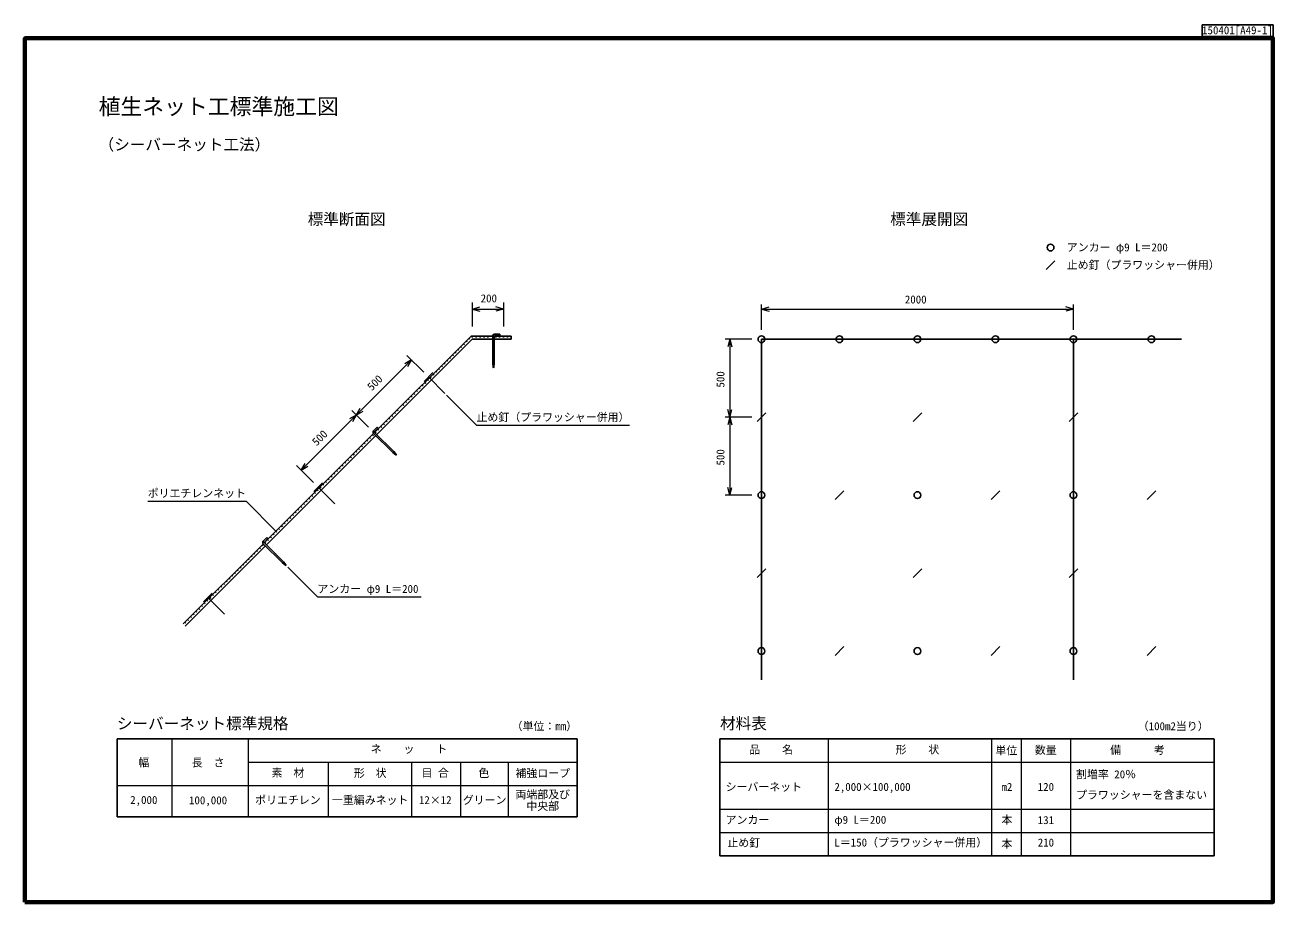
# Model space of a CAD drawing. Units: millimetres, scale not verified. Extents: x 200 to 8201, y 200 to 5825.
import ezdxf
from ezdxf.enums import TextEntityAlignment as Align

# ---------------------------------------------------------------- set-up
doc = ezdxf.new("R2010")
doc.units = ezdxf.units.MM
doc.header["$LTSCALE"] = 20
for name, color, linetype, lineweight in [('C-DOC', 3, 'Continuous', 25), ('C-MTR-FRAM', 5, 'Continuous', 25), ('C-MTR-LINE', 5, 'Continuous', 13), ('C-STR', 7, 'Continuous', 25), ('C-STR-DIM', 1, 'Continuous', 13), ('C-STR-HTXT', 1, 'Continuous', 13), ('C-STR-TXT', 7, 'Continuous', 25), ('C-TTL', 2, 'Continuous', 70)]:
    doc.layers.add(name, color=color, linetype=linetype, lineweight=lineweight)
doc.layers.add('C-MTR-TXT', color=5, linetype='Continuous')
doc.layers.add('C-TTL-TXT', color=5, linetype='Continuous')
doc.styles.add('ＭＳ ゴシック', font='')
doc.styles.get('ＭＳ ゴシック').set_extended_font_data('MS Gothic')

msp = doc.modelspace()

# ---------------------------------------------------------------- linework, layer by layer
at = {"layer": 'C-DOC'}
for p, q in [((7745.89, 5824.96), (7745.89, 5749.96)), ((8200.89, 5824.96), (7745.89, 5824.96)), ((8200.89, 5749.96), (8200.89, 5824.96)), ((7745.89, 5749.96), (8200.89, 5749.96))]:
    msp.add_line(p, q, dxfattribs=at)
at = {"layer": 'C-MTR-FRAM'}
for p, q in [((790.25, 746.56), (790.25, 1246.56)), ((790.25, 1246.56), (3739.85, 1246.56)), ((3739.85, 1246.56), (3739.85, 746.56)), ((4655.58, 1246.56), (4655.58, 496.56)), ((4655.58, 1246.56), (7823.67, 1246.56)), ((7823.67, 1244.56), (7823.67, 496.56)), ((790.25, 746.56), (3739.85, 746.56)), ((4655.58, 496.56), (7823.67, 496.56))]:
    msp.add_line(p, q, dxfattribs=at)
at = {"layer": 'C-MTR-LINE'}
for p, q in [((1141.57, 1246.56), (1141.57, 746.56)), ((1630.67, 1246.56), (1630.67, 746.56)), ((5348.58, 1246.56), (5348.58, 496.56)), ((6396.02, 1246.56), (6396.02, 494.56)), ((6586.02, 1246.56), (6586.02, 494.56)), ((6901.58, 1246.56), (6901.58, 494.56)), ((1630.67, 1096.56), (3739.85, 1096.56)), ((2143.86, 1096.56), (2143.86, 746.56)), ((2677.67, 1096.56), (2677.67, 746.56)), ((2992.23, 1096.56), (2992.23, 746.56)), ((3299.49, 746.56), (3299.49, 1096.56)), ((4655.58, 1096.56), (7823.67, 1096.56)), ((790.25, 946.56), (3739.85, 946.56)), ((4655.58, 796.56), (7823.67, 796.56)), ((4655.58, 646.56), (7823.67, 646.56))]:
    msp.add_line(p, q, dxfattribs=at)
at = {"layer": 'C-STR'}
for p, q in [((3210.4, 3841.38), (3243.35, 3841.38)), ((3243.35, 3831.76), (3243.35, 3841.38)), ((2441.68, 3211.62), (3059.6, 3829.53)), ((2455.83, 3197.48), (3067.88, 3809.53)), ((2999.4, 3756.41), (2992.94, 3762.88)), ((3017.08, 3774.09), (3010.62, 3780.55)), ((3034.76, 3791.77), (3028.3, 3798.23)), ((3052.44, 3809.45), (3045.97, 3815.91)), ((3059.6, 3829.53), (3198.88, 3829.53)), ((3067.88, 3820.39), (3067.88, 3829.53)), ((3067.88, 3809.53), (3198.88, 3809.53)), ((3092.88, 3820.39), (3092.88, 3829.53)), ((3117.88, 3820.39), (3117.88, 3829.53)), ((3142.88, 3820.39), (3142.88, 3829.53)), ((3167.88, 3820.39), (3167.88, 3829.53)), ((3198.88, 3832.49), (3198.88, 3656.78)), ((3207.88, 3826.78), (3207.88, 3656.78)), ((3207.88, 3809.53), (3317.88, 3809.53)), ((3208.71, 3829.53), (3317.88, 3829.53)), ((3243.35, 3831.76), (3213.29, 3831.76)), ((3217.88, 3820.39), (3217.88, 3829.53)), ((3242.88, 3820.39), (3242.88, 3829.53)), ((3267.88, 3820.39), (3267.88, 3829.53)), ((3292.88, 3820.39), (3292.88, 3829.53)), ((3317.88, 3809.53), (3317.88, 3829.53)), ((7613.88, 3809.53), (4921.46, 3809.53)), ((4921.46, 3809.53), (4921.46, 1625.26)), ((6921.46, 3809.53), (6921.46, 1625.26)), ((2928.69, 3685.7), (2922.23, 3692.16)), ((2946.37, 3703.38), (2939.91, 3709.84)), ((2964.05, 3721.06), (2957.59, 3727.52)), ((2981.73, 3738.74), (2975.26, 3745.2)), ((2840.3, 3597.31), (2833.84, 3603.78)), ((2857.98, 3614.99), (2851.52, 3621.45)), ((2875.66, 3632.67), (2869.2, 3639.13)), ((2893.34, 3650.35), (2886.88, 3656.81)), ((2911.02, 3668.03), (2904.55, 3674.49)), ((3201.88, 3631.78), (3198.88, 3656.78)), ((3201.88, 3631.78), (3203.38, 3626.78)), ((3203.38, 3626.78), (3204.88, 3631.78)), ((3204.88, 3631.78), (3207.88, 3656.78)), ((2814.89, 3595.83), (2758.33, 3539.26)), ((2769.59, 3526.6), (2763.13, 3533.07)), ((2787.27, 3544.28), (2780.81, 3550.74)), ((2892.68, 3461.48), (2786.61, 3567.54)), ((2804.95, 3561.96), (2798.49, 3568.42)), ((2822.63, 3579.64), (2816.17, 3586.1)), ((2681.21, 3438.22), (2674.74, 3444.68)), ((2698.88, 3455.89), (2692.42, 3462.35)), ((2716.56, 3473.57), (2710.1, 3480.03)), ((2734.24, 3491.25), (2727.78, 3497.71)), ((2751.92, 3508.93), (2745.45, 3515.39)), ((2628.17, 3385.18), (2621.71, 3391.64)), ((2645.85, 3402.86), (2639.39, 3409.32)), ((2663.53, 3420.54), (2657.07, 3427)), ((2522.11, 3279.12), (2515.64, 3285.58)), ((2539.78, 3296.79), (2533.32, 3303.26)), ((2557.46, 3314.47), (2551, 3320.93)), ((2575.14, 3332.15), (2568.68, 3338.61)), ((2592.82, 3349.83), (2586.36, 3356.29)), ((4893.18, 3281.25), (4949.74, 3337.81)), ((5893.18, 3281.25), (5949.74, 3337.81)), ((6893.18, 3281.25), (6949.74, 3337.81)), ((1735.28, 2505.21), (2435.32, 3205.25)), ((2433.06, 3207.51), (2557.35, 3083.3)), ((2434.92, 3221.94), (2458.21, 3245.24)), ((2443.46, 3209.84), (2563.71, 3089.67)), ((2465.01, 3238.45), (2443.76, 3217.19)), ((2451.4, 3208.41), (2444.93, 3214.87)), ((2465.01, 3238.45), (2458.21, 3245.24)), ((2469.07, 3226.08), (2462.61, 3232.55)), ((2486.75, 3243.76), (2480.29, 3250.22)), ((2504.43, 3261.44), (2497.97, 3267.9)), ((1748.72, 2490.37), (2449.47, 3191.12)), ((2363.01, 3120.02), (2356.55, 3126.48)), ((2380.68, 3137.7), (2374.22, 3144.16)), ((2398.36, 3155.37), (2391.9, 3161.83)), ((2416.04, 3173.05), (2409.58, 3179.51)), ((2433.72, 3190.73), (2427.26, 3197.19)), ((2292.3, 3049.31), (2285.84, 3055.77)), ((2309.97, 3066.98), (2303.51, 3073.45)), ((2327.65, 3084.66), (2321.19, 3091.12)), ((2345.33, 3102.34), (2338.87, 3108.8)), ((2577.15, 3067.75), (2557.35, 3083.3)), ((2579.27, 3069.87), (2563.71, 3089.67)), ((2577.15, 3067.75), (2581.75, 3065.28)), ((2581.75, 3065.28), (2579.27, 3069.87)), ((2203.91, 2960.92), (2197.45, 2967.38)), ((2221.59, 2978.6), (2215.12, 2985.06)), ((2239.26, 2996.27), (2232.8, 3002.74)), ((2256.94, 3013.95), (2250.48, 3020.41)), ((2274.62, 3031.63), (2268.16, 3038.09)), ((2107.79, 2888.72), (2051.22, 2832.15)), ((2133.2, 2890.21), (2126.74, 2896.67)), ((2150.88, 2907.89), (2144.41, 2914.35)), ((2168.55, 2925.56), (2162.09, 2932.02)), ((2186.23, 2943.24), (2179.77, 2949.7)), ((2044.81, 2801.82), (2038.35, 2808.28)), ((2062.49, 2819.5), (2056.03, 2825.96)), ((2080.16, 2837.17), (2073.7, 2843.64)), ((2185.57, 2754.37), (2079.5, 2860.44)), ((2097.84, 2854.85), (2091.38, 2861.31)), ((2115.52, 2872.53), (2109.06, 2878.99)), ((5393.18, 2781.25), (5449.74, 2837.81)), ((6393.18, 2781.25), (6449.74, 2837.81)), ((7393.18, 2781.25), (7449.74, 2837.81)), ((1974.1, 2731.11), (1967.64, 2737.57)), ((1991.78, 2748.79), (1985.31, 2755.25)), ((2009.45, 2766.46), (2002.99, 2772.93)), ((2027.13, 2784.14), (2020.67, 2790.6)), ((1885.71, 2642.72), (1879.25, 2649.18)), ((1903.39, 2660.4), (1896.93, 2666.86)), ((1921.07, 2678.08), (1914.6, 2684.54)), ((1938.74, 2695.75), (1932.28, 2702.22)), ((1956.42, 2713.43), (1949.96, 2719.89)), ((1797.32, 2554.33), (1790.86, 2560.79)), ((1815, 2572.01), (1808.54, 2578.47)), ((1832.68, 2589.69), (1826.22, 2596.15)), ((1850.35, 2607.37), (1843.89, 2613.83)), ((1868.03, 2625.04), (1861.57, 2631.5)), ((1213.35, 1983.29), (1728.21, 2498.15)), ((1227.49, 1969.14), (1742.36, 2484.01)), ((1726.61, 2483.62), (1720.15, 2490.08)), ((1725.95, 2500.4), (1850.24, 2376.19)), ((1727.81, 2514.83), (1751.1, 2538.14)), ((1736.36, 2502.73), (1856.6, 2382.56)), ((1757.9, 2531.34), (1736.65, 2510.08)), ((1744.29, 2501.3), (1737.83, 2507.76)), ((1757.9, 2531.34), (1751.1, 2538.14)), ((1761.97, 2518.98), (1755.51, 2525.44)), ((1779.64, 2536.65), (1773.18, 2543.12)), ((1638.22, 2395.23), (1631.76, 2401.69)), ((1655.9, 2412.91), (1649.44, 2419.37)), ((1673.58, 2430.59), (1667.12, 2437.05)), ((1691.26, 2448.27), (1684.79, 2454.73)), ((1708.93, 2465.94), (1702.47, 2472.41)), ((1567.51, 2324.52), (1561.05, 2330.98)), ((1585.19, 2342.2), (1578.73, 2348.66)), ((1602.87, 2359.88), (1596.41, 2366.34)), ((1620.55, 2377.56), (1614.08, 2384.02)), ((1870.04, 2360.64), (1850.24, 2376.19)), ((1872.16, 2362.77), (1856.6, 2382.56)), ((1870.04, 2360.64), (1874.64, 2358.17)), ((1874.64, 2358.17), (1872.16, 2362.77)), ((4893.18, 2281.25), (4949.74, 2337.81)), ((5893.18, 2281.25), (5949.74, 2337.81)), ((6893.18, 2281.25), (6949.74, 2337.81)), ((1479.12, 2236.13), (1472.66, 2242.6)), ((1496.8, 2253.81), (1490.34, 2260.27)), ((1514.48, 2271.49), (1508.02, 2277.95)), ((1532.16, 2289.17), (1525.7, 2295.63)), ((1549.83, 2306.84), (1543.37, 2313.31)), ((1400.68, 2181.61), (1344.11, 2125.04)), ((1408.41, 2165.42), (1401.95, 2171.88)), ((1426.09, 2183.1), (1419.63, 2189.56)), ((1443.77, 2200.78), (1437.31, 2207.24)), ((1461.45, 2218.46), (1454.98, 2224.92)), ((1320.02, 2077.04), (1313.56, 2083.5)), ((1337.7, 2094.71), (1331.24, 2101.17)), ((1355.38, 2112.39), (1348.92, 2118.85)), ((1373.06, 2130.07), (1366.6, 2136.53)), ((1478.46, 2047.26), (1372.4, 2153.33)), ((1390.74, 2147.75), (1384.27, 2154.21)), ((1249.31, 2006.32), (1242.85, 2012.79)), ((1266.99, 2024), (1260.53, 2030.46)), ((1284.67, 2041.68), (1278.21, 2048.14)), ((1302.35, 2059.36), (1295.89, 2065.82)), ((1231.64, 1988.65), (1225.17, 1995.11)), ((5393.18, 1781.25), (5449.74, 1837.81)), ((6393.18, 1781.25), (6449.74, 1837.81)), ((7393.18, 1781.25), (7449.74, 1837.81))]:
    msp.add_line(p, q, dxfattribs=at)
for centre in [(4921.46, 3809.53), (5421.46, 3809.53), (5921.46, 3809.53), (6421.46, 3809.53), (6921.46, 3809.53), (7421.46, 3809.53), (4921.46, 2809.53), (5921.46, 2809.53), (6921.46, 2809.53), (4921.46, 1809.53), (5921.46, 1809.53), (6921.46, 1809.53)]:
    msp.add_circle(centre, 22, dxfattribs=at)
for centre, radius, start, end in [((3210.56, 3829.26), 12.12, 90.74558, 164.52089), ((3212.88, 3826.78), 5, 85.32404, 180), ((2443.6, 3213.49), 12.12, 135.76262, 209.53793), ((2447, 3213.38), 5, 130.3409, 225.01704), ((1736.5, 2506.38), 12.12, 135.76262, 209.53793), ((1739.89, 2506.27), 5, 130.3409, 225.01704)]:
    msp.add_arc(centre, radius, start, end, dxfattribs=at)
at = {"layer": 'C-STR-DIM'}
for p, q in [((3067.88, 4044.76), (3067.88, 3891.07)), ((3067.88, 4003.22), (3116.18, 4016.16)), ((3067.88, 4003.22), (3116.18, 3990.28)), ((3067.88, 4003.22), (3267.88, 4003.22)), ((3267.88, 4003.22), (3219.58, 4016.16)), ((3267.88, 4003.22), (3219.58, 3990.28)), ((3267.88, 4044.76), (3267.88, 3891.07)), ((4921.46, 3869.53), (4921.46, 4033.22)), ((4921.46, 4003.22), (4969.76, 4016.16)), ((4921.46, 4003.22), (4969.76, 3990.28)), ((4921.46, 4003.22), (6921.46, 4003.22)), ((6921.46, 4003.22), (6873.16, 4016.16)), ((6921.46, 4003.22), (6873.16, 3990.28)), ((6921.46, 3869.53), (6921.46, 4033.22)), ((4859.46, 3809.53), (4689.46, 3809.53)), ((4719.46, 3809.53), (4706.52, 3761.23)), ((4719.46, 3809.53), (4732.4, 3761.23)), ((4719.46, 3809.53), (4719.46, 3309.53)), ((2648.08, 3706.07), (2756.75, 3597.4)), ((1970.35, 2969.59), (2677.45, 3676.7)), ((2677.45, 3676.7), (2634.15, 3651.7)), ((2677.45, 3676.7), (2652.45, 3633.4)), ((2323.9, 3323.15), (2348.9, 3366.45)), ((2323.9, 3323.15), (2280.6, 3298.15)), ((2294.53, 3352.52), (2401.37, 3245.68)), ((2323.9, 3323.15), (2298.9, 3279.85)), ((2323.9, 3323.15), (2367.2, 3348.15)), ((4859.46, 3309.53), (4689.46, 3309.53)), ((4719.46, 3309.53), (4706.52, 3357.83)), ((4719.46, 3309.53), (4706.52, 3261.23)), ((4719.46, 3309.53), (4732.4, 3357.83)), ((4719.46, 3309.53), (4732.4, 3261.23)), ((4719.46, 3309.53), (4719.46, 2809.53)), ((1940.97, 2998.97), (2049.65, 2890.29)), ((1970.35, 2969.59), (1995.35, 3012.89)), ((1970.35, 2969.59), (2013.65, 2994.59)), ((4859.46, 2809.53), (4689.46, 2809.53)), ((4719.46, 2809.53), (4706.52, 2857.83)), ((4719.46, 2809.53), (4732.4, 2857.83))]:
    msp.add_line(p, q, dxfattribs=at)
at = {"layer": 'C-STR-HTXT'}
for p, q in [((2903.26, 3450.85), (3094.91, 3258.59)), ((3094.91, 3258.59), (4074.91, 3258.59)), ((987.06, 2770.57), (1617.06, 2770.57)), ((1617.06, 2770.57), (1808.7, 2578.3)), ((1885.23, 2347.54), (2075.04, 2157.12)), ((2075.04, 2157.12), (2740.04, 2157.12))]:
    msp.add_line(p, q, dxfattribs=at)
at = {"layer": 'C-STR-TXT'}
msp.add_line((6746.41, 4256.35), (6802.98, 4312.92), dxfattribs=at)
msp.add_circle((6774.69, 4397.64), 22, dxfattribs=at)
at = {"layer": 'C-TTL'}
msp.add_lwpolyline([(200, 200), (8200, 200), (8200, 5740), (200, 5740)], close=True, dxfattribs=at)

# ---------------------------------------------------------------- texts
at = {"layer": 'C-DOC', "style": 'ＭＳ ゴシック'}
msp.add_text('150401[A49-1]', height=51.32, dxfattribs=at).set_placement((7745.89, 5749.96), align=Align.BOTTOM_LEFT)
at = {"layer": 'C-MTR-TXT', "style": 'ＭＳ ゴシック'}
for s, p in [('（単位：㎜）', (3319.85, 1286.56)), ('（100m2当り）', (7333.67, 1286.56)), ('\u3000\u3000ネ\u3000\u3000ッ\u3000\u3000ト', (2276.69, 1140.56)), ('品\u3000\u3000名', (4843.58, 1136.56)), ('アンカー', (4691.58, 685.95)), ('φ9 L＝200', (5388.8, 686.56)), ('止め釘', (4703.11, 538.95)), ('L＝150（プラワッシャー併用）', (5388.8, 540.72))]:
    msp.add_text(s, height=51.32, dxfattribs=at).set_placement(p, align=Align.BOTTOM_LEFT)
for s, p in [('形\u3000\u3000状', (6060.97, 1136.56)), ('数量', (6813.82, 1134.56)), ('備\u3000\u3000\u3000考', (7506.79, 1134.56)), ('131', (6797.08, 684.56)), ('210', (6797.08, 540.56))]:
    msp.add_text(s, height=51.32, dxfattribs=at).set_placement(p, align=Align.BOTTOM_RIGHT)
for s, p in [('単位', (6491.04, 1130.41)), ('幅', (961.86, 1054.19)), ('長\u3000さ', (1373.81, 1053.19)), ('素\u3000材', (1885.64, 987.62)), ('形\u3000状', (2413.08, 985.47)), ('目 合', (2830.19, 987.09)), ('色', (3141.36, 985.55)), ('補強ロープ', (3519.18, 985.03)), ('両端部及び', (3519.18, 848.79)), ('2,000', (961.86, 813.62)), ('100,000', (1373.81, 811.47)), ('中央部', (3519.18, 774.03)), ('本', (6494.9, 685.95)), ('本', (6494.9, 532.95))]:
    msp.add_text(s, height=51.32, dxfattribs=at).set_placement(p, align=Align.BOTTOM_CENTER)
for s, p in [('割増率 20％', (6938.12, 1019.21)), ('シーバーネット', (4691.58, 938.34)), ('2,000×100,000', (5388.8, 938.34)), ('プラワッシャーを含まない', (6938.12, 887.28))]:
    msp.add_text(s, height=51.32, dxfattribs=at).set_placement(p, align=Align.MIDDLE_LEFT)
for s, p in [('m2', (6494.9, 938.34)), ('ポリエチレン', (1885.64, 854.19)), ('一重編みネット', (2413.08, 854.19)), ('グリーン', (3146.44, 854.19)), ('12×12', (2830.19, 854.19))]:
    msp.add_text(s, height=51.32, dxfattribs=at).set_placement(p, align=Align.MIDDLE_CENTER)
msp.add_text('120', height=51.32, dxfattribs=at).set_placement((6797.08, 938.34), align=Align.MIDDLE_RIGHT)
at = {"layer": 'C-STR-DIM', "color": 7, "style": 'ＭＳ ゴシック'}
for s, p in [('アンカー φ9 L＝200', (6878.69, 4357.64)), ('止め釘（プラワッシャー併用）', (6878.69, 4244.64)), ('200', (3121.16, 4030.51)), ('2000', (5840.46, 4023.22)), ('止め釘（プラワッシャー併用）', (3094.91, 3268.59)), ('ポリエチレンネット', (987.06, 2780.57)), ('アンカー φ9 L＝200', (2075.04, 2167.12))]:
    msp.add_text(s, height=51.32, dxfattribs=at).set_placement(p, align=Align.BOTTOM_LEFT)
for rotation, p in [(90, (4699.46, 3499.53)), (45, (2434.92, 3464.63)), (45, (2081.37, 3111.08)), (90, (4699.46, 2999.53))]:
    msp.add_text('500', height=51.32, rotation=rotation, dxfattribs=at).set_placement(p, align=Align.BOTTOM_LEFT)
at = {"layer": 'C-TTL-TXT', "color": 3, "style": 'ＭＳ ゴシック'}
for s, height, p in [('植生ネット工標準施工図', 102.6, (672.16, 5220.06)), ('（シーバーネット工法）', 73.31, (672.16, 4999.25))]:
    msp.add_text(s, height=height, dxfattribs=at).set_placement(p, align=Align.BOTTOM_LEFT)
at = {"layer": 'C-TTL-TXT', "color": 7, "style": 'ＭＳ ゴシック'}
for s, p in [('標準断面図', (2012.52, 4520.73)), ('標準展開図', (5746.52, 4520.73))]:
    msp.add_text(s, height=73.31, dxfattribs=at).set_placement(p, align=Align.BOTTOM_LEFT)
at = {"layer": 'C-TTL-TXT', "style": 'ＭＳ ゴシック'}
for s, p in [('シーバーネット標準規格', (789.43, 1286.56)), ('材料表', (4655.58, 1286.56))]:
    msp.add_text(s, height=73.31, dxfattribs=at).set_placement(p, align=Align.BOTTOM_LEFT)

doc.saveas('drawing.dxf')
